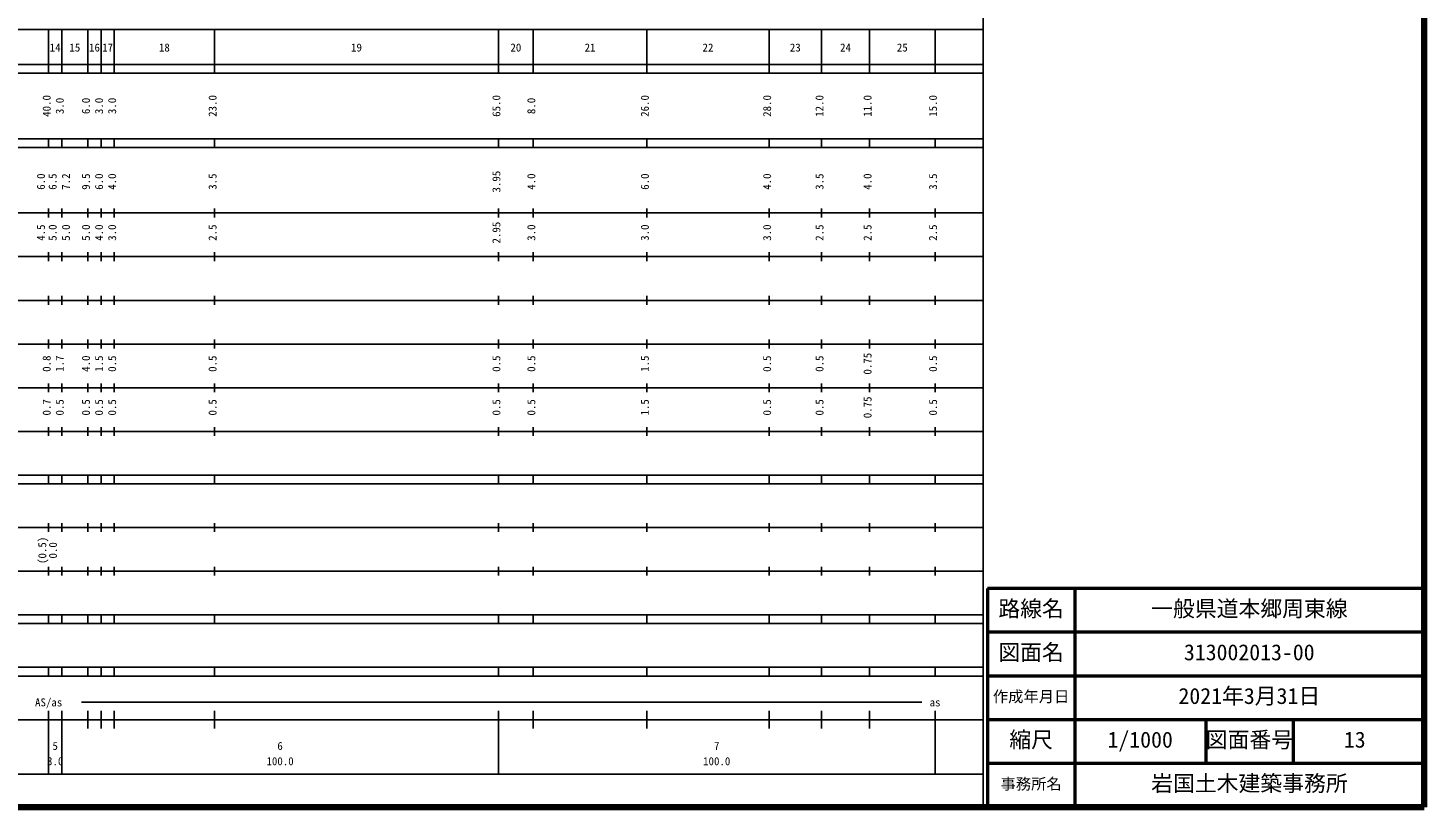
# Model space of a CAD drawing. Units: millimetres on the paper, enlarged 1000 times. Extents: x 40000 to 680000, y 20000 to 380000.
# Drawn here: x 360252 to 680000, y 20000 to 198357 of the extents above; entities that cross this region are included whole.
import ezdxf
from ezdxf.enums import TextEntityAlignment as Align

# ---------------------------------------------------------------- set-up
doc = ezdxf.new("R2010")
doc.units = ezdxf.units.MM
doc.header["$LTSCALE"] = 1000
for name, color, linetype, lineweight in [('M-TTL', 2, 'Continuous', 140), ('M-TTL-BAND', 7, 'Continuous', 25), ('M-TTL-FRAM', 2, 'Continuous', 50), ('M-TTL-LINE', 7, 'Continuous', 50), ('M-TTL-TXT', 7, 'Continuous', 13)]:
    doc.layers.add(name, color=color, linetype=linetype, lineweight=lineweight)
doc.styles.add('ＭＳ ゴシック', font='')
doc.styles.get('ＭＳ ゴシック').set_extended_font_data('MS Gothic')

msp = doc.modelspace()

# ---------------------------------------------------------------- linework, layer by layer
at = {"layer": 'M-TTL'}
for p, q in [((680000, 20000), (680000, 380000)), ((680000, 20000), (680000, 380000)), ((40000, 20000), (680000, 20000)), ((40000, 20000), (680000, 20000))]:
    msp.add_line(p, q, dxfattribs=at)
at = {"layer": 'M-TTL-BAND'}
for p, q in [((579000, 20000), (579000, 370000)), ((68000, 198000), (579000, 198000)), ((365000, 188000), (365000, 198000)), ((368000, 188000), (368000, 198000)), ((374000, 188000), (374000, 198000)), ((377000, 188000), (377000, 198000)), ((380000, 188000), (380000, 198000)), ((403000, 188000), (403000, 198000)), ((468000, 188000), (468000, 198000)), ((476000, 188000), (476000, 198000)), ((502000, 188000), (502000, 198000)), ((530000, 188000), (530000, 198000)), ((542000, 188000), (542000, 198000)), ((553000, 188000), (553000, 198000)), ((568000, 188000), (568000, 198000)), ((40000, 190000), (579000, 190000)), ((40000, 188000), (579000, 188000)), ((40000, 173000), (579000, 173000)), ((365000, 171000), (365000, 173000)), ((368000, 171000), (368000, 173000)), ((374000, 171000), (374000, 173000)), ((377000, 171000), (377000, 173000)), ((380000, 171000), (380000, 173000)), ((403000, 171000), (403000, 173000)), ((468000, 171000), (468000, 173000)), ((476000, 171000), (476000, 173000)), ((502000, 171000), (502000, 173000)), ((530000, 171000), (530000, 173000)), ((542000, 171000), (542000, 173000)), ((553000, 171000), (553000, 173000)), ((568000, 171000), (568000, 173000)), ((40000, 171000), (579000, 171000)), ((365000, 155000), (365000, 157000)), ((368000, 155000), (368000, 157000)), ((374000, 155000), (374000, 157000)), ((377000, 155000), (377000, 157000)), ((380000, 155000), (380000, 157000)), ((403000, 155000), (403000, 157000)), ((468000, 155000), (468000, 157000)), ((476000, 155000), (476000, 157000)), ((502000, 155000), (502000, 157000)), ((530000, 155000), (530000, 157000)), ((542000, 155000), (542000, 157000)), ((553000, 155000), (553000, 157000)), ((568000, 155000), (568000, 157000)), ((40000, 156000), (579000, 156000)), ((46000, 146000), (579000, 146000)), ((365000, 145000), (365000, 147000)), ((368000, 145000), (368000, 147000)), ((374000, 145000), (374000, 147000)), ((377000, 145000), (377000, 147000)), ((380000, 145000), (380000, 147000)), ((403000, 145000), (403000, 147000)), ((468000, 145000), (468000, 147000)), ((476000, 145000), (476000, 147000)), ((502000, 145000), (502000, 147000)), ((530000, 145000), (530000, 147000)), ((542000, 145000), (542000, 147000)), ((553000, 145000), (553000, 147000)), ((568000, 145000), (568000, 147000)), ((52000, 136000), (579000, 136000)), ((365000, 135000), (365000, 137000)), ((368000, 135000), (368000, 137000)), ((374000, 135000), (374000, 137000)), ((377000, 135000), (377000, 137000)), ((380000, 135000), (380000, 137000)), ((403000, 135000), (403000, 137000)), ((468000, 135000), (468000, 137000)), ((476000, 135000), (476000, 137000)), ((502000, 135000), (502000, 137000)), ((530000, 135000), (530000, 137000)), ((542000, 135000), (542000, 137000)), ((553000, 135000), (553000, 137000)), ((568000, 135000), (568000, 137000)), ((46000, 126000), (579000, 126000)), ((365000, 125000), (365000, 127000)), ((368000, 125000), (368000, 127000)), ((374000, 125000), (374000, 127000)), ((377000, 125000), (377000, 127000)), ((380000, 125000), (380000, 127000)), ((403000, 125000), (403000, 127000)), ((468000, 125000), (468000, 127000)), ((476000, 125000), (476000, 127000)), ((502000, 125000), (502000, 127000)), ((530000, 125000), (530000, 127000)), ((542000, 125000), (542000, 127000)), ((553000, 125000), (553000, 127000)), ((568000, 125000), (568000, 127000)), ((52000, 116000), (579000, 116000)), ((365000, 115000), (365000, 117000)), ((368000, 115000), (368000, 117000)), ((374000, 115000), (374000, 117000)), ((377000, 115000), (377000, 117000)), ((380000, 115000), (380000, 117000)), ((403000, 115000), (403000, 117000)), ((468000, 115000), (468000, 117000)), ((476000, 115000), (476000, 117000)), ((502000, 115000), (502000, 117000)), ((530000, 115000), (530000, 117000)), ((542000, 115000), (542000, 117000)), ((553000, 115000), (553000, 117000)), ((568000, 115000), (568000, 117000)), ((46000, 106000), (579000, 106000)), ((365000, 105000), (365000, 107000)), ((368000, 105000), (368000, 107000)), ((374000, 105000), (374000, 107000)), ((377000, 105000), (377000, 107000)), ((380000, 105000), (380000, 107000)), ((403000, 105000), (403000, 107000)), ((468000, 105000), (468000, 107000)), ((476000, 105000), (476000, 107000)), ((502000, 105000), (502000, 107000)), ((530000, 105000), (530000, 107000)), ((542000, 105000), (542000, 107000)), ((553000, 105000), (553000, 107000)), ((568000, 105000), (568000, 107000)), ((40000, 96000), (579000, 96000)), ((365000, 94000), (365000, 96000)), ((368000, 94000), (368000, 96000)), ((374000, 94000), (374000, 96000)), ((377000, 94000), (377000, 96000)), ((380000, 94000), (380000, 96000)), ((403000, 94000), (403000, 96000)), ((468000, 94000), (468000, 96000)), ((476000, 94000), (476000, 96000)), ((502000, 94000), (502000, 96000)), ((530000, 94000), (530000, 96000)), ((542000, 94000), (542000, 96000)), ((553000, 94000), (553000, 96000)), ((568000, 94000), (568000, 96000)), ((40000, 94000), (579000, 94000)), ((49000, 84000), (579000, 84000)), ((365000, 83000), (365000, 85000)), ((368000, 83000), (368000, 85000)), ((374000, 83000), (374000, 85000)), ((377000, 83000), (377000, 85000)), ((380000, 83000), (380000, 85000)), ((403000, 83000), (403000, 85000)), ((468000, 83000), (468000, 85000)), ((476000, 83000), (476000, 85000)), ((502000, 83000), (502000, 85000)), ((530000, 83000), (530000, 85000)), ((542000, 83000), (542000, 85000)), ((553000, 83000), (553000, 85000)), ((568000, 83000), (568000, 85000)), ((40000, 74000), (579000, 74000)), ((365000, 73000), (365000, 75000)), ((368000, 73000), (368000, 75000)), ((374000, 73000), (374000, 75000)), ((377000, 73000), (377000, 75000)), ((380000, 73000), (380000, 75000)), ((403000, 73000), (403000, 75000)), ((468000, 73000), (468000, 75000)), ((476000, 73000), (476000, 75000)), ((502000, 73000), (502000, 75000)), ((530000, 73000), (530000, 75000)), ((542000, 73000), (542000, 75000)), ((553000, 73000), (553000, 75000)), ((568000, 73000), (568000, 75000)), ((40000, 64000), (579000, 64000)), ((365000, 62000), (365000, 64000)), ((368000, 62000), (368000, 64000)), ((374000, 62000), (374000, 64000)), ((377000, 62000), (377000, 64000)), ((380000, 62000), (380000, 64000)), ((403000, 62000), (403000, 64000)), ((468000, 62000), (468000, 64000)), ((476000, 62000), (476000, 64000)), ((502000, 62000), (502000, 64000)), ((530000, 62000), (530000, 64000)), ((542000, 62000), (542000, 64000)), ((553000, 62000), (553000, 64000)), ((568000, 62000), (568000, 64000)), ((40000, 62000), (579000, 62000)), ((40000, 52000), (579000, 52000)), ((365000, 50000), (365000, 52000)), ((368000, 50000), (368000, 52000)), ((374000, 50000), (374000, 52000)), ((377000, 50000), (377000, 52000)), ((380000, 50000), (380000, 52000)), ((403000, 50000), (403000, 52000)), ((468000, 50000), (468000, 52000)), ((476000, 50000), (476000, 52000)), ((502000, 50000), (502000, 52000)), ((530000, 50000), (530000, 52000)), ((542000, 50000), (542000, 52000)), ((553000, 50000), (553000, 52000)), ((568000, 50000), (568000, 52000)), ((40000, 50000), (579000, 50000)), ((365000, 27500), (365000, 42000)), ((368000, 27500), (368000, 42000)), ((372500, 44000), (565000, 44000)), ((374000, 38000), (374000, 42000)), ((377000, 38000), (377000, 42000)), ((380000, 38000), (380000, 42000)), ((403000, 38000), (403000, 42000)), ((468000, 27500), (468000, 42000)), ((476000, 38000), (476000, 42000)), ((502000, 38000), (502000, 42000)), ((530000, 38000), (530000, 42000)), ((542000, 38000), (542000, 42000)), ((553000, 38000), (553000, 42000)), ((568000, 27500), (568000, 42000)), ((40000, 40000), (579000, 40000)), ((68000, 27500), (579000, 27500))]:
    msp.add_line(p, q, dxfattribs=at)
at = {"layer": 'M-TTL-FRAM'}
for p, q in [((680000, 70000), (580000, 70000)), ((580000, 70000), (580000, 20000)), ((680000, 70000), (580000, 70000)), ((580000, 70000), (580000, 20000))]:
    msp.add_line(p, q, dxfattribs=at)
at = {"layer": 'M-TTL-LINE'}
for p, q in [((600000, 70000), (600000, 20000)), ((600000, 70000), (600000, 20000)), ((680000, 60000), (580000, 60000)), ((680000, 60000), (580000, 60000)), ((680000, 50000), (580000, 50000)), ((680000, 50000), (580000, 50000)), ((680000, 40000), (580000, 40000)), ((680000, 40000), (580000, 40000)), ((630000, 40000), (630000, 30000)), ((630000, 40000), (630000, 30000)), ((650000, 40000), (650000, 30000)), ((650000, 40000), (650000, 30000)), ((680000, 30000), (580000, 30000)), ((680000, 30000), (580000, 30000))]:
    msp.add_line(p, q, dxfattribs=at)

# ---------------------------------------------------------------- texts
at = {"layer": 'M-TTL-BAND', "style": 'ＭＳ ゴシック'}
for s, p in [('14', (366500, 192405)), ('15', (371000, 192405)), ('16', (375500, 192405)), ('17', (378500, 192405)), ('18', (391500, 192405)), ('19', (435500, 192405)), ('20', (472000, 192405)), ('21', (489000, 192405)), ('22', (516000, 192405)), ('23', (536000, 192405)), ('24', (547500, 192405)), ('25', (560500, 192405)), ('AS/as', (365000, 42500)), ('as', (568000, 42500)), ('5', (366500, 32523)), ('6', (418000, 32523)), ('7', (518000, 32523)), ('3.0', (366500, 29033)), ('100.0', (418000, 29033)), ('100.0', (518000, 29033))]:
    msp.add_text(s, height=1833, dxfattribs=at).set_placement(p, align=Align.BOTTOM_CENTER)
for s, p in [('40.0', (366000, 180500)), ('23.0', (404000, 180500)), ('65.0', (469000, 180500)), ('26.0', (503000, 180500)), ('28.0', (531000, 180500)), ('12.0', (543000, 180500)), ('11.0', (554000, 180500)), ('15.0', (569000, 180500)), ('3.0', (369000, 180500)), ('6.0', (375000, 180500)), ('3.0', (378000, 180500)), ('3.0', (381000, 180500)), ('8.0', (477000, 180500)), ('6.0', (364696, 163174)), ('6.5', (367370, 163174)), ('7.2', (370422, 163174)), ('9.5', (375000, 163174)), ('6.0', (378000, 163174)), ('4.0', (381000, 163174)), ('3.5', (404000, 163174)), ('3.95', (469000, 163174)), ('4.0', (477000, 163174)), ('6.0', (503000, 163174)), ('4.0', (531000, 163174)), ('3.5', (543000, 163174)), ('4.0', (554000, 163174)), ('3.5', (569000, 163174)), ('2.95', (469000, 151500)), ('4.5', (364696, 151500)), ('5.0', (367370, 151500)), ('5.0', (370422, 151500)), ('5.0', (375000, 151500)), ('4.0', (378000, 151500)), ('3.0', (381000, 151500)), ('2.5', (404000, 151500)), ('3.0', (477000, 151500)), ('3.0', (503000, 151500)), ('3.0', (531000, 151500)), ('2.5', (543000, 151500)), ('2.5', (554000, 151500)), ('2.5', (569000, 151500)), ('0.8', (366000, 121500)), ('1.7', (369000, 121500)), ('4.0', (375000, 121500)), ('1.5', (378000, 121500)), ('0.5', (381000, 121500)), ('0.5', (404000, 121500)), ('0.5', (469000, 121500)), ('0.5', (477000, 121500)), ('1.5', (503000, 121500)), ('0.5', (531000, 121500)), ('0.5', (543000, 121500)), ('0.75', (554000, 121500)), ('0.5', (569000, 121500)), ('0.7', (366000, 111500)), ('0.5', (369000, 111500)), ('0.5', (375000, 111500)), ('0.5', (378000, 111500)), ('0.5', (381000, 111500)), ('0.5', (404000, 111500)), ('0.5', (469000, 111500)), ('0.5', (477000, 111500)), ('1.5', (503000, 111500)), ('0.5', (531000, 111500)), ('0.5', (543000, 111500)), ('0.75', (554000, 111500)), ('0.5', (569000, 111500)), ('(0.5)', (365000, 78764)), ('0.0', (367456, 78764))]:
    msp.add_text(s, height=1833, rotation=90, dxfattribs=at).set_placement(p, align=Align.BOTTOM_CENTER)
at = {"layer": 'M-TTL-LINE', "style": 'ＭＳ ゴシック'}
msp.add_text('図面番号', height=3666, dxfattribs=at).set_placement((630000, 32500), align=Align.BOTTOM_LEFT)
msp.add_text('図面番号', height=3666, dxfattribs=at).set_placement((630000, 32500), align=Align.BOTTOM_LEFT)
at = {"layer": 'M-TTL-TXT', "style": 'ＭＳ ゴシック'}
for s, height, p in [('路線名', 3666, (582500, 62500)), ('路線名', 3666, (582500, 62500)), ('路線名', 3666, (582500, 62500)), ('路線名', 3666, (582500, 62500)), ('一般県道本郷周東線', 3666, (617500, 62500)), ('一般県道本郷周東線', 3666, (617500, 62500)), ('図面名', 3666, (582500, 52500)), ('図面名', 3666, (582500, 52500)), ('図面名', 3666, (582500, 52500)), ('図面名', 3666, (582500, 52500)), ('313002013-00', 3666, (625000, 52500)), ('313002013-00', 3666, (625000, 52500)), ('作成年月日', 2566, (581250, 43250)), ('作成年月日', 2566, (581250, 43250)), ('作成年月日', 2566, (581250, 43250)), ('作成年月日', 2566, (581250, 43250)), ('2021年3月31日', 3666, (623750, 42500)), ('2021年3月31日', 3666, (623750, 42500)), ('縮尺', 3666, (585000, 32500)), ('縮尺', 3666, (585000, 32500)), ('縮尺', 3666, (585000, 32500)), ('縮尺', 3666, (585000, 32500)), ('1/1000', 3666, (607500, 32500)), ('1/1000', 3666, (607500, 32500)), ('図面番号', 3666, (630000, 32500)), ('図面番号', 3666, (630000, 32500)), ('13', 3666, (661625, 32500)), ('13', 3666, (661625, 32500)), ('事務所名', 2566, (583000, 23250)), ('事務所名', 2566, (583000, 23250)), ('事務所名', 2566, (583000, 23250)), ('事務所名', 2566, (583000, 23250)), ('岩国土木建築事務所', 3666, (617500, 22500)), ('岩国土木建築事務所', 3666, (617500, 22500))]:
    msp.add_text(s, height=height, dxfattribs=at).set_placement(p, align=Align.BOTTOM_LEFT)

doc.saveas('drawing.dxf')
